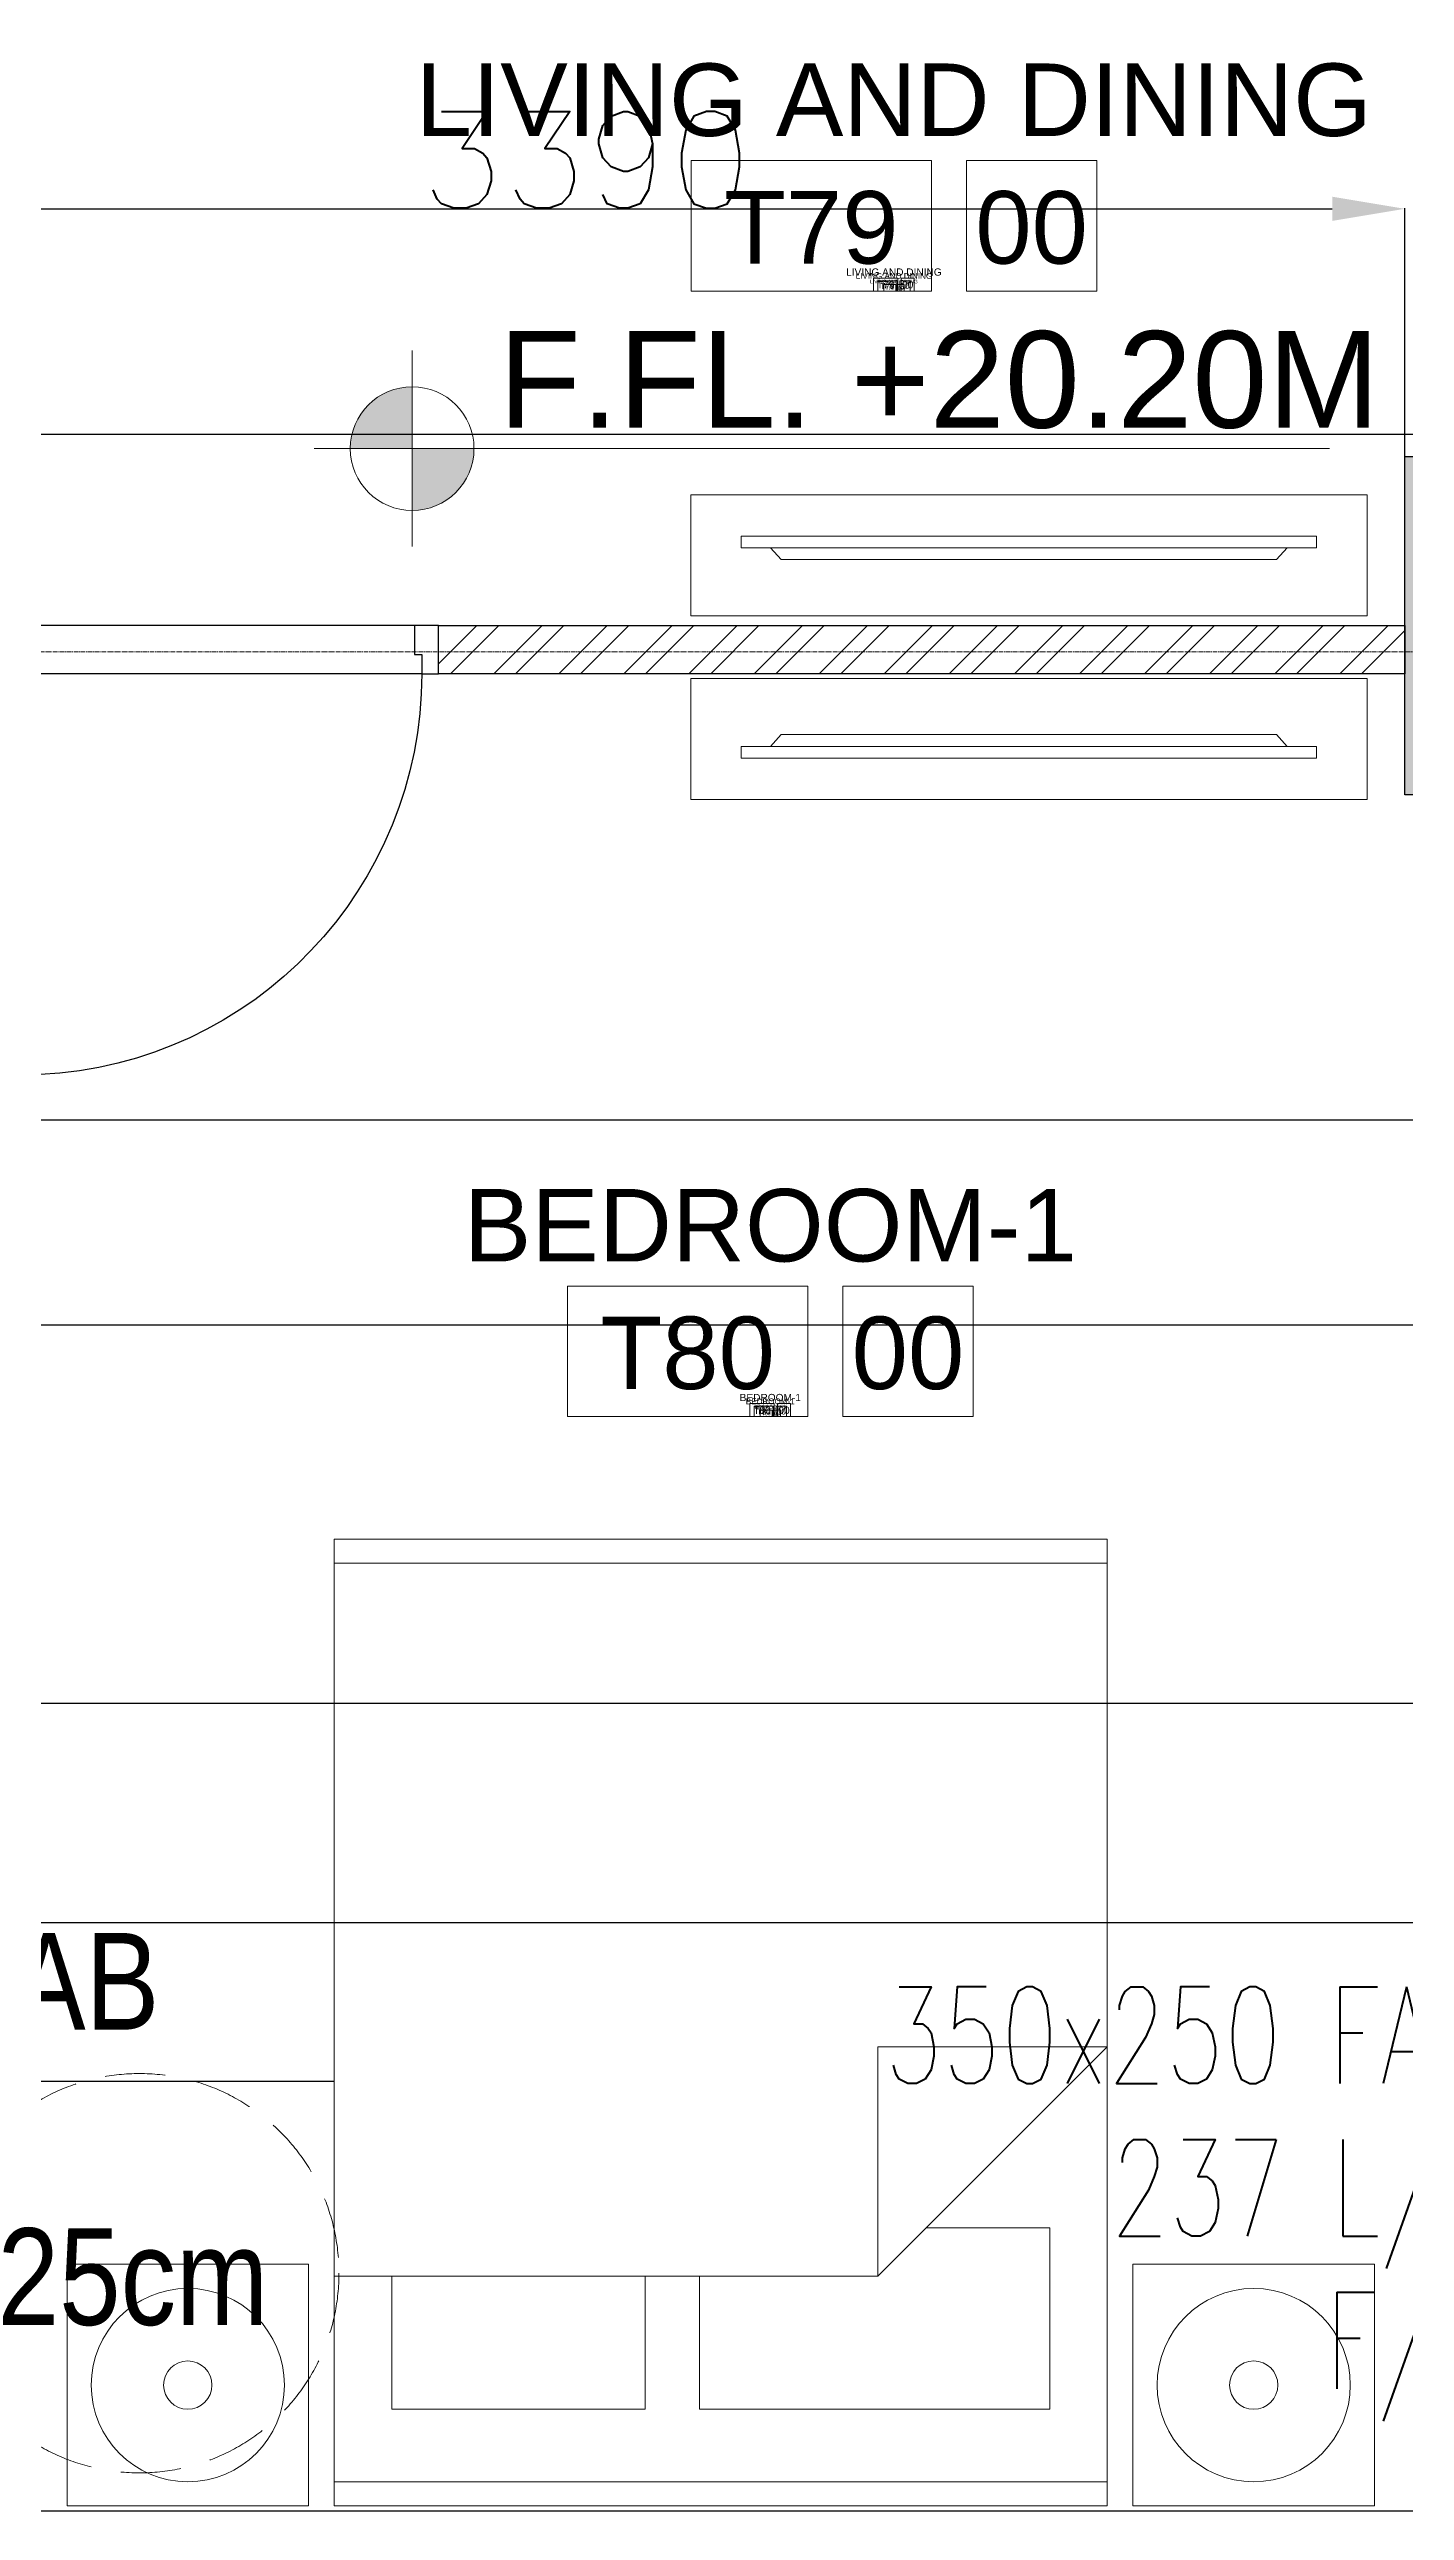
# Model space of a CAD drawing. Header units: millimetres. Extents: x -9226 to 166212, y -13 to 97274.
# Drawn here: x 43694 to 46500, y 47280 to 52372 of the extents above; entities that cross this region are included whole.
import ezdxf
from ezdxf.enums import TextEntityAlignment as Align

# ---------------------------------------------------------------- set-up
doc = ezdxf.new("R2010")
doc.units = ezdxf.units.MM
doc.linetypes.add('$0$DASHED2', pattern=[0.375, 0.25, -0.125])
doc.linetypes.add('23491-A-XR-GRID$0$23288-XR-Unit GRIDS$0$CENTER2', pattern=[28.575, 19.05, -3.175, 3.175, -3.175])
doc.layers.get('0').update_dxf_attribs({"color": 8})
doc.layers.get('Defpoints').update_dxf_attribs({"color": 8})
for name, color, linetype in [('0-AC TEXT', 7, 'Continuous'), ('05 - 2ND - 3RD COLUMNS LAYOUT$0$23491-A-XR-GROUND TO PODIUM 3-COL$0$COLUMN', 8, 'Continuous'), ('05 - 2ND - 3RD COLUMNS LAYOUT$0$23491-A-XR-GROUND TO PODIUM 3-COL$0$HATCH', 8, 'Continuous'), ('1.INS', 8, 'Continuous'), ('1.STR', 8, 'Continuous'), ('cloud', 15, 'Continuous'), ('EAD', 30, 'Continuous'), ('FAD', 3, 'Continuous'), ('VCD SHE', 7, 'Continuous')]:
    doc.layers.add(name, color=color, linetype=linetype)
for name, color, linetype, lineweight in [('1.TAGGING', 7, 'Continuous', 5), ('1.XREF', 8, 'Continuous', 9), ('23491-A-XR-GRID$0$G-ANNO-GRID', 8, '23491-A-XR-GRID$0$23288-XR-Unit GRIDS$0$CENTER2', 0), ('23491-XR-AR-2ND FLOOR PLAN$0$23491-XR-AR-TYP-FLOOR$0$A-WALL-PATT', 8, 'Continuous', 5), ('23491-XR-AR-2ND FLOOR PLAN$0$23491-XR-AR-TYP-FLOOR$0$Zone-6_30May22$0$TYP$0$2B+G+19+R Typical Floor$0$A-DOOR', 8, 'Continuous', 25), ('23491-XR-AR-2ND FLOOR PLAN$0$A-FLOR-IDEN', 8, 'Continuous', 9), ('23491-XR-AR-2ND FLOOR PLAN$0$A-FLOR-IDEN @ 10', 8, 'Continuous', 9), ('23491-XR-AR-2ND FLOOR PLAN$0$A-FLOR-IDEN @ 100', 8, 'Continuous', 9), ('23491-XR-AR-2ND FLOOR PLAN$0$A-FLOR-IDEN @ 5', 8, 'Continuous', 9), ('23491-XR-AR-2ND FLOOR PLAN$0$A-FLOR-IDEN @ 8', 8, 'Continuous', 9), ('23491-XR-AR-2ND FLOOR PLAN$0$A-FURN-FREE-PLAN', 8, 'Continuous', 5), ('23491-XR-AR-2ND FLOOR PLAN$0$A-WALL', 8, 'Continuous', 30), ('A-ANNO-DIMS', 8, 'Continuous', 9), ('G-ANNO-LEVL_2 @ 100', 8, 'Continuous', 9), ('MH TABLE', 15, 'Continuous', 0), ('MH TEXT1', 15, 'Continuous', 0)]:
    doc.layers.add(name, color=color, linetype=linetype, lineweight=lineweight)
doc.styles.add('23491-XR-AR-2ND FLOOR PLAN$0$SDC-TEXT_4_2', font='arial.ttf')
doc.styles.add('NOUSHAD', font='swissc.ttf')
doc.styles.add('ROMANS', font='isocp.shx', dxfattribs={"width": 0.8})
doc.styles.add('ROMANS100', font='romans.shx', dxfattribs={"width": 0.7, "height": 100})
doc.styles.add('SDC-TEXT_3', font='arial.ttf')
doc.styles.get("Standard").update_dxf_attribs({"font": 'romans.shx', "height": 200})
doc.dimstyles.new('ISO-25', dxfattribs={"dimtxt": 200, "dimasz": 150, "dimexe": 1.25, "dimexo": 0.625, "dimgap": 1, "dimtad": 1, "dimtoh": 1, "dimdec": 0, "dimrnd": 5, "dimtxsty": 'Standard', "dimcen": 2.5, "dimclrd": 256, "dimclre": 256, "dimclrt": 7, "dimadec": 0, "dimazin": 0, "dimtfac": 1, "dimtdec": 0, "dimtix": 1, "dimtmove": 2, "dimatfit": 3, "dimfxl": 1, "dimarcsym": 1})
doc.dimstyles.new('JSE', dxfattribs={"dimtxt": 50, "dimasz": 150, "dimexe": 0.18, "dimexo": 0.0625, "dimgap": 50, "dimtad": 0, "dimdec": 0, "dimrnd": 5, "dimzin": 0, "dimdsep": 46, "dimtxsty": 'ROMANS', "dimcen": 0.09, "dimclrd": 7, "dimclre": 7, "dimclrt": 7, "dimadec": 0, "dimazin": 0, "dimtfac": 1, "dimtdec": 0, "dimtofl": 0, "dimtmove": 0, "dimatfit": 3, "dimfxl": 1, "dimtolj": 1, "dimtzin": 0, "dimarcsym": 1})
doc.dimstyles.new('JSE-1.25', dxfattribs={"dimtxt": 200, "dimasz": 150, "dimexe": 0.18, "dimexo": 0.0625, "dimgap": 20, "dimtad": 1, "dimdec": 0, "dimrnd": 5, "dimzin": 0, "dimdsep": 46, "dimtxsty": 'ROMANS', "dimcen": 0.09, "dimclrd": 256, "dimclre": 256, "dimclrt": 7, "dimadec": 0, "dimazin": 0, "dimtfac": 1, "dimtdec": 0, "dimtofl": 0, "dimtmove": 0, "dimatfit": 3, "dimfxl": 1, "dimtolj": 1, "dimtzin": 0, "dimarcsym": 0})

# ---------------------------------------------------------------- blocks, each defined once
blk = doc.blocks.new('*U534')
at = {"layer": '23491-XR-AR-2ND FLOOR PLAN$0$23491-XR-AR-TYP-FLOOR$0$Zone-6_30May22$0$TYP$0$2B+G+19+R Typical Floor$0$A-DOOR', "color": 8}
for p, q in [((0.865, 0), (0.035, 0)), ((0.85, -0.1), (0.05, -0.1))]:
    blk.add_line(p, q, dxfattribs=at)
blk.add_lwpolyline([(0.075, 0), (0.075, 0.829), (0.035, 0.829), (0.035, 0)], close=True, dxfattribs=at)
for points in [[(0.035, 0), (0, 0), (0, -0.1), (0.05, -0.1), (0.05, -0.04), (0.035, -0.04), (0.035, 0)], [(0.865, 0), (0.9, 0), (0.9, -0.1), (0.85, -0.1), (0.85, -0.04), (0.865, -0.04), (0.865, 0)]]:
    blk.add_lwpolyline(points, dxfattribs=at)
blk.add_arc((0.035, 0), 0.83, 360, 87.2377, dxfattribs=at)
blk = doc.blocks.new('23491-XR-AR-2ND FLOOR PLAN$0$THT')
at = {"color": 8}
for p, q in [((80672.7, -4795, -100), (80172.7, -4795, -100)), ((80172.7, -4795, -100), (80172.7, -5295, -100)), ((80672.7, -5295, -100), (80672.7, -4795, -100)), ((80172.7, -5295, -100), (80672.7, -5295, -100)), ((80172.7, -6948.2, -100), (80172.7, -5348.2, -100)), ((80172.7, -5348.2, -100), (82172.7, -5348.2, -100)), ((80222.7, -6948.2, -100), (80222.7, -5348.2, -100)), ((80647.7, -5823.2, -100), (81122.7, -5348.2, -100)), ((81122.7, -5348.2, -100), (81122.7, -5823.2, -100)), ((82122.7, -5348.2, -100), (82122.7, -6948.2, -100)), ((82172.7, -5348.2, -100), (82172.7, -6948.2, -100)), ((80372.7, -5467, -100), (80372.7, -6192, -100)), ((80747.7, -5467, -100), (80372.7, -5467, -100)), ((80747.7, -5723.2, -100), (80747.7, -5467, -100)), ((80647.7, -6948.2, -100), (80647.7, -5823.2, -100)), ((81122.7, -5823.2, -100), (80647.7, -5823.2, -100)), ((80372.7, -6192, -100), (80647.7, -6192, -100)), ((80372.7, -6829.3, -100), (80372.7, -6304.3, -100)), ((80372.7, -6304.3, -100), (80647.7, -6304.3, -100)), ((80647.7, -6829.3, -100), (80372.7, -6829.3, -100)), ((82172.7, -6948.2, -100), (80172.7, -6948.2, -100)), ((80172.7, -7501.3, -100), (80172.7, -7001.3, -100)), ((80172.7, -7001.3, -100), (80672.7, -7001.3, -100)), ((80672.7, -7001.3, -100), (80672.7, -7501.3, -100)), ((80672.7, -7501.3, -100), (80172.7, -7501.3, -100))]:
    blk.add_line(p, q, dxfattribs=at)
for centre, radius in [((80422.7, -5045, -100), 200), ((80422.7, -5045, -100), 50), ((80422.7, -7251.3, -100), 200), ((80422.7, -7251.3, -100), 50)]:
    blk.add_circle(centre, radius, dxfattribs=at)
blk = doc.blocks.new('23491-XR-AR-2ND FLOOR PLAN$0$A$C241a284a')
at = {"color": 8}
for p, q in [((-60, -733.3), (-60, 733.3)), ((-60, 733.3), (-30, 733.3)), ((-30, -733.3), (-30, 733.3)), ((-30, 658.3), (0, 630.8)), ((0, -630.8), (0, 630.8)), ((-30, -658.3), (0, -630.8)), ((-60, -733.3), (-30, -733.3))]:
    blk.add_line(p, q, dxfattribs=at)
blk = doc.blocks.new('*U507')
at = {"color": 8, "linetype": 'ByBlock'}
for points in [[(1.3, 0), (-7, 0), (-7, 4.5), (1.3, 4.5)], [(2.5, 0), (7, 0), (7, 4.5), (2.5, 4.5)]]:
    blk.add_lwpolyline(points, close=True, dxfattribs=at)
at = {"color": 8, "linetype": 'ByBlock', "style": '23491-XR-AR-2ND FLOOR PLAN$0$SDC-TEXT_4_2'}
for tag, p in [('ROOM-NAME-2', (0, 9.95)), ('ROOM-NAME-1', (0, 6.6)), ('ROOM-NO.', (-2.85, 2.2)), ('ROOM-FINISH', (4.75, 2.2))]:
    blk.add_attdef(tag, text='', height=2.5, dxfattribs=at).set_placement(p, align=Align.MIDDLE_CENTER)
blk = doc.blocks.new('*U767')
at = {"layer": '23491-XR-AR-2ND FLOOR PLAN$0$A-FLOR-IDEN @ 10', "color": 8}
ref = blk.add_blockref('*U507', (45442.5, 51871.5), dxfattribs=dict(at, xscale=5.999999999999999, yscale=5.999999999999999, zscale=5.999999999999999))
ref.add_attrib('ROOM-NO.', 'T79', dxfattribs={"layer": '0', "color": 0, "linetype": 'ByBlock', "height": 15, "style": '23491-XR-AR-2ND FLOOR PLAN$0$SDC-TEXT_4_2'}).set_placement((45425.4, 51884.7), align=Align.MIDDLE_CENTER)
ref.add_attrib('ROOM-FINISH', '00', dxfattribs={"layer": '0', "color": 0, "linetype": 'ByBlock', "height": 15, "style": '23491-XR-AR-2ND FLOOR PLAN$0$SDC-TEXT_4_2'}).set_placement((45471, 51884.7), align=Align.MIDDLE_CENTER)
ref.add_attrib('ROOM-NAME-1', 'LIVING AND DINING', dxfattribs={"layer": '0', "color": 0, "linetype": 'ByBlock', "height": 15, "style": '23491-XR-AR-2ND FLOOR PLAN$0$SDC-TEXT_4_2'}).set_placement((45442.5, 51911.1), align=Align.MIDDLE_CENTER)
at = {"layer": '23491-XR-AR-2ND FLOOR PLAN$0$A-FLOR-IDEN @ 100', "color": 8}
ref = blk.add_blockref('*U507', (45442.5, 51871.5), dxfattribs=dict(at, xscale=60, yscale=60, zscale=60))
ref.add_attrib('ROOM-NO.', 'T79', dxfattribs={"layer": '0', "color": 0, "linetype": 'ByBlock', "height": 150, "style": '23491-XR-AR-2ND FLOOR PLAN$0$SDC-TEXT_4_2'}).set_placement((45271.5, 52003.5), align=Align.MIDDLE_CENTER)
ref.add_attrib('ROOM-FINISH', '00', dxfattribs={"layer": '0', "color": 0, "linetype": 'ByBlock', "height": 150, "style": '23491-XR-AR-2ND FLOOR PLAN$0$SDC-TEXT_4_2'}).set_placement((45727.5, 52003.5), align=Align.MIDDLE_CENTER)
ref.add_attrib('ROOM-NAME-1', 'LIVING AND DINING', dxfattribs={"layer": '0', "color": 0, "linetype": 'ByBlock', "height": 150, "style": '23491-XR-AR-2ND FLOOR PLAN$0$SDC-TEXT_4_2'}).set_placement((45442.5, 52267.5), align=Align.MIDDLE_CENTER)
at = {"layer": '23491-XR-AR-2ND FLOOR PLAN$0$A-FLOR-IDEN @ 5', "color": 8}
ref = blk.add_blockref('*U507', (45442.5, 51871.5), dxfattribs=dict(at, xscale=3, yscale=3, zscale=3))
ref.add_attrib('ROOM-NO.', 'T79', dxfattribs={"layer": '0', "color": 0, "linetype": 'ByBlock', "height": 7.5, "style": '23491-XR-AR-2ND FLOOR PLAN$0$SDC-TEXT_4_2'}).set_placement((45433.9, 51878.1), align=Align.MIDDLE_CENTER)
ref.add_attrib('ROOM-FINISH', '00', dxfattribs={"layer": '0', "color": 0, "linetype": 'ByBlock', "height": 7.5, "style": '23491-XR-AR-2ND FLOOR PLAN$0$SDC-TEXT_4_2'}).set_placement((45456.7, 51878.1), align=Align.MIDDLE_CENTER)
ref.add_attrib('ROOM-NAME-1', 'LIVING AND DINING', dxfattribs={"layer": '0', "color": 0, "linetype": 'ByBlock', "height": 7.5, "style": '23491-XR-AR-2ND FLOOR PLAN$0$SDC-TEXT_4_2'}).set_placement((45442.5, 51891.3), align=Align.MIDDLE_CENTER)
at = {"layer": '23491-XR-AR-2ND FLOOR PLAN$0$A-FLOR-IDEN @ 8', "color": 8}
ref = blk.add_blockref('*U507', (45442.5, 51871.5), dxfattribs=dict(at, xscale=4.8, yscale=4.8, zscale=4.8))
ref.add_attrib('ROOM-NO.', 'T79', dxfattribs={"layer": '0', "color": 0, "linetype": 'ByBlock', "height": 12, "style": '23491-XR-AR-2ND FLOOR PLAN$0$SDC-TEXT_4_2'}).set_placement((45428.8, 51882), align=Align.MIDDLE_CENTER)
ref.add_attrib('ROOM-FINISH', '00', dxfattribs={"layer": '0', "color": 0, "linetype": 'ByBlock', "height": 12, "style": '23491-XR-AR-2ND FLOOR PLAN$0$SDC-TEXT_4_2'}).set_placement((45465.3, 51882), align=Align.MIDDLE_CENTER)
ref.add_attrib('ROOM-NAME-1', 'LIVING AND DINING', dxfattribs={"layer": '0', "color": 0, "linetype": 'ByBlock', "height": 12, "style": '23491-XR-AR-2ND FLOOR PLAN$0$SDC-TEXT_4_2'}).set_placement((45442.5, 51903.1), align=Align.MIDDLE_CENTER)
blk = doc.blocks.new('*U768')
at = {"layer": '23491-XR-AR-2ND FLOOR PLAN$0$A-FLOR-IDEN @ 10', "color": 8}
ref = blk.add_blockref('*U507', (45186.6, 49543.3), dxfattribs=dict(at, xscale=5.999999999999999, yscale=5.999999999999999, zscale=5.999999999999999))
ref.add_attrib('ROOM-NO.', 'T80', dxfattribs={"layer": '0', "color": 0, "linetype": 'ByBlock', "height": 15, "style": '23491-XR-AR-2ND FLOOR PLAN$0$SDC-TEXT_4_2'}).set_placement((45169.5, 49556.5), align=Align.MIDDLE_CENTER)
ref.add_attrib('ROOM-FINISH', '00', dxfattribs={"layer": '0', "color": 0, "linetype": 'ByBlock', "height": 15, "style": '23491-XR-AR-2ND FLOOR PLAN$0$SDC-TEXT_4_2'}).set_placement((45215.1, 49556.5), align=Align.MIDDLE_CENTER)
ref.add_attrib('ROOM-NAME-1', 'BEDROOM-1', dxfattribs={"layer": '0', "color": 0, "linetype": 'ByBlock', "height": 15, "style": '23491-XR-AR-2ND FLOOR PLAN$0$SDC-TEXT_4_2'}).set_placement((45186.6, 49582.9), align=Align.MIDDLE_CENTER)
at = {"layer": '23491-XR-AR-2ND FLOOR PLAN$0$A-FLOR-IDEN @ 100', "color": 8}
ref = blk.add_blockref('*U507', (45186.6, 49543.3), dxfattribs=dict(at, xscale=60, yscale=60, zscale=60))
ref.add_attrib('ROOM-NO.', 'T80', dxfattribs={"layer": '0', "color": 0, "linetype": 'ByBlock', "height": 150, "style": '23491-XR-AR-2ND FLOOR PLAN$0$SDC-TEXT_4_2'}).set_placement((45015.6, 49675.3), align=Align.MIDDLE_CENTER)
ref.add_attrib('ROOM-FINISH', '00', dxfattribs={"layer": '0', "color": 0, "linetype": 'ByBlock', "height": 150, "style": '23491-XR-AR-2ND FLOOR PLAN$0$SDC-TEXT_4_2'}).set_placement((45471.6, 49675.3), align=Align.MIDDLE_CENTER)
ref.add_attrib('ROOM-NAME-1', 'BEDROOM-1', dxfattribs={"layer": '0', "color": 0, "linetype": 'ByBlock', "height": 150, "style": '23491-XR-AR-2ND FLOOR PLAN$0$SDC-TEXT_4_2'}).set_placement((45186.6, 49939.3), align=Align.MIDDLE_CENTER)
at = {"layer": '23491-XR-AR-2ND FLOOR PLAN$0$A-FLOR-IDEN @ 5', "color": 8}
ref = blk.add_blockref('*U507', (45186.6, 49543.3), dxfattribs=dict(at, xscale=3, yscale=3, zscale=3))
ref.add_attrib('ROOM-NO.', 'T80', dxfattribs={"layer": '0', "color": 0, "linetype": 'ByBlock', "height": 7.5, "style": '23491-XR-AR-2ND FLOOR PLAN$0$SDC-TEXT_4_2'}).set_placement((45178.1, 49549.9), align=Align.MIDDLE_CENTER)
ref.add_attrib('ROOM-FINISH', '00', dxfattribs={"layer": '0', "color": 0, "linetype": 'ByBlock', "height": 7.5, "style": '23491-XR-AR-2ND FLOOR PLAN$0$SDC-TEXT_4_2'}).set_placement((45200.9, 49549.9), align=Align.MIDDLE_CENTER)
ref.add_attrib('ROOM-NAME-1', 'BEDROOM-1', dxfattribs={"layer": '0', "color": 0, "linetype": 'ByBlock', "height": 7.5, "style": '23491-XR-AR-2ND FLOOR PLAN$0$SDC-TEXT_4_2'}).set_placement((45186.6, 49563.1), align=Align.MIDDLE_CENTER)
at = {"layer": '23491-XR-AR-2ND FLOOR PLAN$0$A-FLOR-IDEN @ 8', "color": 8}
ref = blk.add_blockref('*U507', (45186.6, 49543.3), dxfattribs=dict(at, xscale=4.8, yscale=4.8, zscale=4.8))
ref.add_attrib('ROOM-NO.', 'T80', dxfattribs={"layer": '0', "color": 0, "linetype": 'ByBlock', "height": 12, "style": '23491-XR-AR-2ND FLOOR PLAN$0$SDC-TEXT_4_2'}).set_placement((45173, 49553.8), align=Align.MIDDLE_CENTER)
ref.add_attrib('ROOM-FINISH', '00', dxfattribs={"layer": '0', "color": 0, "linetype": 'ByBlock', "height": 12, "style": '23491-XR-AR-2ND FLOOR PLAN$0$SDC-TEXT_4_2'}).set_placement((45209.4, 49553.8), align=Align.MIDDLE_CENTER)
ref.add_attrib('ROOM-NAME-1', 'BEDROOM-1', dxfattribs={"layer": '0', "color": 0, "linetype": 'ByBlock', "height": 12, "style": '23491-XR-AR-2ND FLOOR PLAN$0$SDC-TEXT_4_2'}).set_placement((45186.6, 49574.9), align=Align.MIDDLE_CENTER)
blk = doc.blocks.new('23491-XR-AR-2ND FLOOR PLAN')
at = {"layer": '23491-XR-AR-2ND FLOOR PLAN$0$23491-XR-AR-TYP-FLOOR$0$A-WALL-PATT'}
h = blk.add_hatch(dxfattribs=at)
h.set_pattern_fill('ANSI32', color=8, scale=10)
h.paths.add_polyline_path([(44500, 51180), (46499.9, 51180), (46499.9, 51080), (44500, 51080)])
at = {"layer": '23491-XR-AR-2ND FLOOR PLAN$0$A-FURN-FREE-PLAN', "color": 8}
for points in [[(46421.8, 51200.2), (45021.8, 51200.2), (45021.8, 51450.2), (46421.8, 51450.2)], [(46421.8, 51070), (45021.8, 51070), (45021.8, 50820), (46421.8, 50820)]]:
    blk.add_lwpolyline(points, close=True, dxfattribs=at)
at = {"layer": '23491-XR-AR-2ND FLOOR PLAN$0$A-WALL', "color": 8}
blk.add_lwpolyline([(44500, 51180), (46499.9, 51180), (46499.9, 51080), (44500, 51080)], close=True, dxfattribs=at)
at = {"layer": '23491-XR-AR-2ND FLOOR PLAN$0$23491-XR-AR-TYP-FLOOR$0$Zone-6_30May22$0$TYP$0$2B+G+19+R Typical Floor$0$A-DOOR', "color": 8, "xscale": -1000.000000000003, "yscale": 1000.000000000003, "zscale": 1000, "rotation": 179.9999999985122}
blk.add_blockref('*U534', (43600, 51080), dxfattribs=at)
at = {"layer": '23491-XR-AR-2ND FLOOR PLAN$0$A-FLOR-IDEN'}
for name in ['*U767', '*U768']:
    blk.add_blockref(name, (0, 0), dxfattribs=at)
at = {"layer": '23491-XR-AR-2ND FLOOR PLAN$0$A-FURN-FREE-PLAN', "color": 8, "yscale": 0.8122499999999998, "zscale": 0.8122499999999998, "rotation": 270}
for p, xscale in [((45721.8, 51316.1), 0.8122499999999998), ((45721.8, 50954.1), -0.8122499999999998)]:
    blk.add_blockref('23491-XR-AR-2ND FLOOR PLAN$0$A$C241a284a', p, dxfattribs=dict(at, xscale=xscale))
at = {"layer": '23491-XR-AR-2ND FLOOR PLAN$0$A-FURN-FREE-PLAN', "color": 8, "xscale": -1, "rotation": 270}
blk.add_blockref('23491-XR-AR-2ND FLOOR PLAN$0$THT', (51232.2, -32882.7, 100), dxfattribs=at)
blk = doc.blocks.new('23491-A-XR-GRID')
at = {"layer": '23491-A-XR-GRID$0$G-ANNO-GRID', "color": 8, "ltscale": 0.5}
blk.add_line((-8075.9, 51125.3, 0), (56827.8, 51125.3, 0), dxfattribs=at)
blk = doc.blocks.new('*U501')
for points in [[(0, 1.6, 0.414214), (-1.6, 0), (0, 0)], [(0, -1.6, 0.414214), (1.6, 0), (0, 0)]]:
    blk.add_hatch(color=8).paths.add_polyline_path(points)
at = {"color": 8}
for p, q in [((0, 2.534), (0, -2.534)), ((2.534, 0), (-2.534, 0)), ((0, 0), (2.534, 0))]:
    blk.add_line(p, q, dxfattribs=at)
at = {"color": 8, "linetype": 'ByBlock'}
blk.add_line((23.731, 0), (2.534, 0), dxfattribs=at)
at = {"color": 8}
blk.add_circle((0, 0), 1.6, dxfattribs=at)
at = {"color": 8, "lineweight": 0, "style": 'SDC-TEXT_3'}
blk.add_attdef('F.F.L.', text='', height=2.5, dxfattribs=at).set_placement((2.233, 3.039), align=Align.TOP_LEFT)
blk.add_attdef('S.S.L.', (2.233, -2.901), '', height=2.5, dxfattribs=at)
blk = doc.blocks.new('05 - 2ND - 3RD COLUMNS LAYOUT')
at = {"layer": '05 - 2ND - 3RD COLUMNS LAYOUT$0$23491-A-XR-GROUND TO PODIUM 3-COL$0$HATCH'}
h = blk.add_hatch(color=256, dxfattribs=at)
h.dxf.hatch_style = 1
h.paths.add_polyline_path([(46499.9, 50829.8), (46499.9, 51529.8), (47999.9, 51529.8), (47999.9, 50829.8)])
at = {"layer": '05 - 2ND - 3RD COLUMNS LAYOUT$0$23491-A-XR-GROUND TO PODIUM 3-COL$0$COLUMN', "elevation": 0}
blk.add_lwpolyline([(46499.9, 50829.8), (46499.9, 51529.8), (47999.9, 51529.8), (47999.9, 50829.8)], close=True, dxfattribs=at)
blk = doc.blocks.new('XREF')
at = {"layer": 'A-ANNO-DIMS', "color": 8}
blk.add_blockref('23491-XR-AR-2ND FLOOR PLAN', (0, 0), dxfattribs=at)
blk.add_blockref('23491-A-XR-GRID', (0, 0))
at = {"layer": 'A-ANNO-DIMS'}
blk.add_blockref('05 - 2ND - 3RD COLUMNS LAYOUT', (0, 0), dxfattribs=at)
at = {"layer": 'G-ANNO-LEVL_2 @ 100', "color": 8}
ref = blk.add_blockref('*U501', (44445.3, 51545.8), dxfattribs=dict(at, xscale=80.00000000000007, yscale=80.00000000000007, zscale=80.00000000000007))
ref.add_attrib('F.F.L.', 'F.FL. +20.20M', dxfattribs={"layer": '0', "color": 8, "lineweight": 0, "height": 200, "style": 'SDC-TEXT_3'}).set_placement((44623.9, 51788.9), align=Align.TOP_LEFT)
blk = doc.blocks.new('I LOVE USTR')
at = {"layer": 'MH TABLE', "linetype": '$0$DASHED2', "ltscale": 500}
blk.add_circle((43880.8, 47772, -0.4), 413, dxfattribs=at)
at = {"layer": 'MH TEXT1', "linetype": '$0$DASHED2', "ltscale": 1000, "style": 'NOUSHAD'}
for s, p in [('PT.SLAB', (42980, 48275.9, -0.4)), ('25cm', (43587.1, 47665, -0.4))]:
    blk.add_text(s, height=200, dxfattribs=at).set_placement(p)
blk = doc.blocks.new('A$C32d94600')
at = {"layer": 'cloud', "color": 15}
blk.add_blockref('I LOVE USTR', (-5100, -86375.9, 0), dxfattribs=at)
blk = doc.blocks.new('*D362')
at = {"layer": 'Defpoints', "color": 0, "transparency": 16777216}
for p in [(46499.9, 52041.9), (43111.7, 51887.4, -0.2), (46499.9, 51529.8, 0)]:
    blk.add_point(p, dxfattribs=at)
at = {"layer": 'VCD SHE', "lineweight": -2, "transparency": 16777216}
for p, q in [((43111.7, 51888), (43111.7, 52043.2)), ((43261.7, 52041.9), (46349.9, 52041.9)), ((46499.9, 51530.4), (46499.9, 52043.2))]:
    blk.add_line(p, q, dxfattribs=at)
at = {"layer": 'VCD SHE', "transparency": 16777216}
for points in [[(43261.7, 52066.9), (43261.7, 52016.9), (43111.7, 52041.9)], [(46349.9, 52066.9), (46349.9, 52016.9), (46499.9, 52041.9)]]:
    blk.add_solid(points, dxfattribs=at)
at = {"layer": 'VCD SHE', "color": 7, "transparency": 16777216, "insert": (44805.8, 52142.9), "char_height": 200, "attachment_point": 5}
blk.add_mtext('3390', dxfattribs=at)

msp = doc.modelspace()

# ---------------------------------------------------------------- block references
at = {"layer": '1.STR'}
msp.add_blockref('A$C32d94600', (5100, 86375.3), dxfattribs=at)

# ---------------------------------------------------------------- next in the draw order: block references
at = {"layer": '1.XREF'}
msp.add_blockref('XREF', (0, 0), dxfattribs=at)

# ---------------------------------------------------------------- next in the draw order: linework, layer by layer
at = {"layer": '1.INS', "color": 7}
msp.add_lwpolyline([(42224.7, 50175.5), (42224.7, 49733.4), (50600, 49733.4)], dxfattribs=at)
at = {"layer": 'EAD', "color": 7, "elevation": 0}
msp.add_lwpolyline([(42136, 48950.8), (55000, 48950.8)], dxfattribs=at)

# ---------------------------------------------------------------- next in the draw order: texts
at = {"layer": '0-AC TEXT', "insert": (46683.4, 48363.6, 0), "char_height": 200, "width": 2328.667, "attachment_point": 3, "line_spacing_factor": 0.946776, "style": 'ROMANS100'}
msp.add_mtext('350x250 FAD\\P237 L/s\\PF/A', dxfattribs=at)

# ---------------------------------------------------------------- next in the draw order: dimensions: what is measured, and where the dimension line sits
at = {"layer": 'VCD SHE'}
dim = msp.add_linear_dim(base=(46499.9, 52041.9), p1=(43111.7, 51887.4, -0.2), p2=(46499.9, 51529.8, 0), dimstyle='ISO-25', dxfattribs=at)
dim.commit()
dim.dimension.update_dxf_attribs({"geometry": '*D362', "text_midpoint": (44805.8, 52142.9)})

# ---------------------------------------------------------------- next in the draw order: leaders
at = {"layer": '1.INS'}
for points in [[(41954.4, 51576), (50578.5, 51576)], [(41205.1, 49843.9), (41205.1, 48496.8), (50500, 48496.8)]]:
    msp.add_leader(points, dimstyle='JSE', override={"dimgap": 50, "dimtad": 0}, dxfattribs=at)
at = {"layer": '1.TAGGING', "color": 6}
for points in [[(42380.9, 50157, 0), (55000, 50157.3, 0)], [(41585, 47953.9, 0), (41585, 47280, 0), (55000, 47280, 0)]]:
    msp.add_leader(points, dimstyle='JSE-1.25', override={"dimgap": 20, "dimtad": 0}, dxfattribs=at)
at = {"layer": 'FAD'}
msp.add_leader([(39438.8, 51525.8), (39438.8, 52813.1), (45299.2, 52813.1)], dimstyle='JSE', override={"dimgap": 50, "dimtad": 0}, dxfattribs=at)
at = {"layer": 'VCD SHE'}
msp.add_leader([(40299.2, 47336.5), (40299.2, 48168.7), (44284.1, 48168.7)], dimstyle='ISO-25', override={"dimgap": 1, "dimtad": 0}, dxfattribs=at)

doc.saveas('drawing.dxf')
